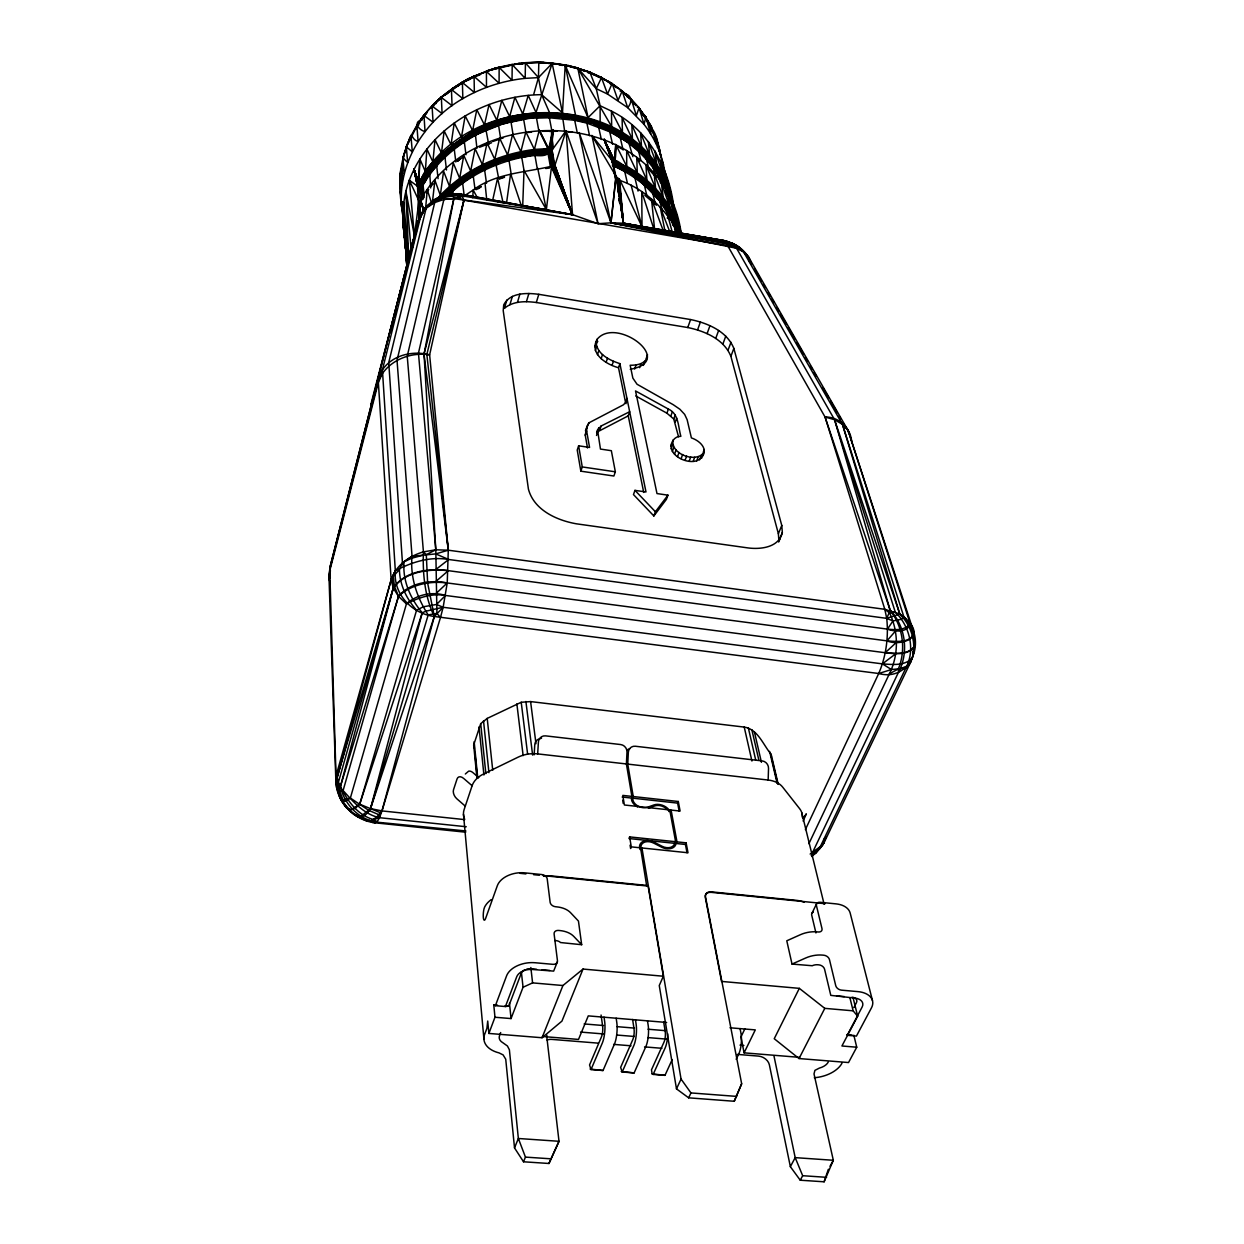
<?xml version="1.0" encoding="UTF-8"?>
<svg xmlns="http://www.w3.org/2000/svg" width="1244" height="1244" viewBox="0 0 1244 1244"><rect width="100%" height="100%" fill="white"/><g stroke="black" fill="none" stroke-linecap="round" stroke-linejoin="round"><path stroke-width="1.5" d="M548.557 62.993L565.196 65.248L562.49 112.846L541.638 94.668C486.404 95.119 429.398 127.137 409.338 180.225L418.948 200.922L419.119 221.432L419.166 201.45L419.135 221.479L417.502 186.211C465.023 82.399 656.816 86.707 674.201 210.5M434.032 200.844L434.125 199.833C442.211 194.795 452.085 192.804 461.477 194.328L572.535 214.668L598.069 223.718L610.975 222.832L727.305 244.135L737.847 248.054L744.036 251.879L748.779 257.399L848.221 430.735L913.376 630.863C921.477 653.458 904.932 680.857 878.715 673.502L434.312 616.495C424.779 596.871 422.556 573.593 423.426 551.869L407.239 356.173L443.89 199.46L442.475 195.774L434.187 199.786L426.599 206.177L421.918 213.952M418.979 201.124L421.187 201.777L418.979 201.124L419.119 221.448L419.166 201.45L421.265 201.792L420.643 201.233C409.758 167.909 453.034 146.963 473.575 131.009C543.955 90.47 657.501 119.222 672.988 206.691L672.133 206.924M457.434 195.09L457.621 193.909L461.477 194.328L463.95 200.175L429.631 354.835L448.291 550.206L447.234 582.954L443.144 607.274L434.312 616.495L370.525 808.6C360.029 826.762 349.222 808.849 341.136 799.845L336.689 787.794L336.253 783.627L329.722 569.394L378.409 379.747L382.406 369.826L421.156 214.59L426.941 207.732L434.7 202.57L443.89 199.46L443.159 195.557L452.614 193.8L453.873 198.651L424.033 354.26L435.804 549.786L436.924 613.37L440.469 617.553L381.986 810.917L379.529 817.697L377.15 821.755L375.004 822.813C354.524 820.418 336.86 802.8 335.896 781.932L329.054 578.88L329.878 567.855L417.704 222.645L421.001 214.092L425.775 207.126L417.704 222.645L330.189 566.347L329.054 578.88L330.298 583.498M402.776 212.149L403.243 217.793C393.182 170.195 421.934 121.834 462.846 98.603L462.395 82.151L469.081 79.849M419.928 201.077L421.187 201.357L419.772 201.233L419.244 221.448L419.632 201.341L421.001 201.668L419.446 201.45L419.197 221.479L419.928 201.077L421.187 201.357L419.244 201.481L419.181 221.494L420.145 200.813C475.846 98.307 664.436 106.797 681.323 234.121L675.819 212.615L680.763 232.364M433.13 202.368L433.285 200.377L433.689 202.243L425.93 207.779C434.669 197.345 448.493 194.204 461.477 194.328L572.535 214.668L566.051 130.698L552.041 150.089L554.28 167.349L554.84 165.079L552.041 150.089L549.801 148.502L552.709 129.951L552.041 150.089M404.456 237.433L404.471 236.484C401.905 217.622 402.387 198.154 409.338 180.225L417.502 186.211C419.399 186.771 421.918 186.771 423.053 184.858C433.176 167.551 447.638 153.059 464.339 142.049C489.452 125.286 519.292 117.309 549.242 116.47C599.841 114.666 653.427 145.548 668.09 195.728L669.443 194.841C663.379 172.885 648.855 153.028 630.195 139.872C568.461 94.264 473.575 110.467 427.05 170.552L420.488 182.308L423.053 184.858L424.173 195.883M625.981 403.694L626.96 398.407L625.545 402.527L618.517 367.711L619.885 363.621C609.918 360.387 597.104 354.385 596.14 342.551L597.291 339.099C616.542 316.038 676.565 361.242 630.257 369.266M543.706 62.869L552.165 63.351L536.008 112.473L528.233 95.415L522.744 113.966L514.923 97.312L509.651 116.563L501.814 100.344L496.838 120.233L489.063 104.48L484.46 124.929L476.81 109.659L472.611 130.636L465.163 115.847L461.446 137.26L454.247 122.954L451.028 144.739L444.155 130.915L441.48 152.996L435.011 139.639L432.896 161.953L426.894 149.031L425.339 171.516L419.866 158.999L418.886 181.577L421.732 186.009L423.131 198.931M675.616 229.813C665.975 200.548 641.344 178.467 613.774 166.136C615.687 159.201 616.138 151.939 615.764 144.491L626.712 166.292C650.596 179.587 670.392 200.937 679.286 227.03L672.149 202.181L675.119 216.658L667.297 192.089L669.754 206.706L661.279 182.479L663.223 197.252L654.142 173.414L655.588 188.404L645.947 165.001L646.911 180.225L636.772 157.319L637.255 172.838L626.681 150.462L626.712 166.292C623.384 167.178 614.007 155.469 612.079 162.435M554.264 167.365L566.051 130.698L598.069 223.718L579.144 132.548L610.975 222.832L623.384 223.22L726.885 242.58L728.16 246.545L825.052 417.02L834.553 419.694L842.452 424.375L848.221 430.735L909.986 623.12C923.53 639.416 898.977 646.071 886.956 640.862L447.234 582.954C430.517 579.626 409.945 582.596 398.484 596.327L340.405 786.503L338.866 786.737C333.983 784.56 336.704 777.733 336.626 773.846L391.145 579.766C395.872 565.32 409.323 555.975 423.426 551.869L426.288 554.653L427.641 583.016L434.312 616.495L381.986 810.917L376.839 816.966L371.023 820.9L367.509 821.304L354.54 814.836C346.858 808.538 338.461 800.452 338.166 789.753M405.762 151.286L407.13 145.843L402.885 157.91L402.17 184.656L400.755 169.184C402.652 166.914 397.893 181.033 401.423 178.98M671.636 444.092C667.546 458.694 699.797 469.61 702.736 453.64M702.673 456.113C708.054 447.824 698.615 440.236 691.4 437.919L687.139 419.71L684.651 414.392L679.862 409.229L673.237 404.704L637.037 384.24L632.854 378.114L630.164 365.254C636.29 365.285 643.817 364.305 646.973 358.288M743.119 251.148L842.452 424.375L903.797 616.651C915.444 629.029 917.31 647.502 910.421 662.601L824.383 842.001L820.014 848.579L811.897 856.587M811.228 855.405L815.955 853.213L819.734 847.848L905.772 668.168L909.939 663.379L912.987 656.163L914.946 642.495M410.458 139.095C411.733 130.06 411.158 139.826 418.093 141.458L416.864 125.473C424.919 111.711 441.293 96.332 451.432 89.506L462.846 98.603C481.894 87.5 503.276 80.642 525.201 78.356L525.434 62.651L538.823 62.293L538.45 77.626L541.638 94.668L549.304 112.1M613.79 170.195L616.666 179.805L612.592 161.176L604.133 139.483L613.681 160.227C614.676 167.909 632.481 166.556 636.228 174.269C657.718 188.186 672.055 209.801 680.375 233.685C671.278 201.046 645.76 174.984 615.127 161.471L613.712 165.887L612.452 165.079L613.712 165.887M802.209 817.106A24.911 16.67 -12.4 0 0 799.736 808.818L782.616 787.048A25.16 17.012 -12.2 0 0 768.154 780.035L768.528 768.434A6.951 6.344 61.5 0 0 762.261 760.924L635.357 746.244A7.029 6.562 58.9 0 0 628.329 752.325L627.753 764.111L633.243 796.533L632.854 799.783A9.501 6.453 22.5 0 0 638.421 806.283A9.501 6.453 22.5 0 0 647.486 807.263L653.94 804.93A10.963 7.448 23.1 0 1 670.143 811.663L670.811 810.046L680.11 811.057L678.291 801.494L633.243 796.533M913.842 644.283L913.376 630.863M626.929 400.941L623.477 404.782L588.941 422.836L586.81 426.614L586.639 431.03L589.563 447.436L578.631 445.803L577.232 450.017L580.839 471.181L613.883 476.017L615.345 471.803L611.348 450.701L600.463 449.068L597.54 430.004L601.132 426.008L629.666 411.717L628.251 415.854L643.723 492.437M400.832 168.749L399.899 180.473L401.641 206.893C398.702 186.336 399.184 165.048 407.13 145.843M400.77 179.26L401.174 172.745M522.713 205.664L524.019 170.412L521.049 153.307L521.78 152.266L547.764 149.14L551.59 151.628L552.709 129.951L547.904 152.81L550.501 167.287M551.59 151.628L552.709 129.951L550.206 150.788L548.075 154.163C556.799 150.913 549.646 136.374 552.709 129.951L549.77 148.502C549.521 161.58 529.4 151.815 521.749 156.791C492.329 160.647 464.929 175.233 444.232 196.443M587.51 447.995L585.255 435.213L586.81 426.614M615.718 179.447L615.5 177.876L617.584 179.649L618.517 178.841L618.47 179.991C643.381 187.937 666.924 209.583 679.084 233.981M336.626 773.846L339.861 791.588L343.671 801.338L346.174 800.996L350.357 798.042L406.43 603.9L398.484 596.327L393.275 588.101L391.145 579.766L378.285 381.224C386.246 361.413 409.26 351.585 429.631 354.835C412.79 350.388 392.637 354.929 382.406 369.826L395.328 570.763C393.151 594.181 411.78 613.463 434.312 616.495M637.706 807.014A10.932 7.417 22.5 0 1 631.501 799.628L631.874 796.393L626.401 763.956L626.992 752.185A7.029 6.578 58.5 0 0 620.647 744.55L545.649 735.873A7.091 6.702 55.7 0 0 538.403 741.999L537.672 753.895A25.829 17.96 -7.5 0 0 518.048 757.192L483.698 773.908A25.735 17.789 -6.7 0 0 472.114 785.726L464.121 809.626A25.518 17.463 -6.6 0 0 464.541 818.676M329.878 567.855L329.054 578.88M423.644 196.552L422.525 185.527L418.575 182.153L419.866 158.999M551.527 151.566L548.075 154.163L550.314 150.135L552.709 129.951L551.527 151.566L549.895 153.65L552.336 166.774M472.736 197.734L473.187 190.037C496.76 172.216 529.011 172.434 554.855 165.359L572.535 214.668L453.873 198.651L443.89 199.46L458.569 197.843L462.97 195.977L572.535 214.668L554.84 165.079M370.836 408.561L371.458 402.139L418.73 220.079L421.001 214.092L425.775 207.126M423.426 551.869L435.804 549.786L448.291 550.206L884.811 609.311L889.615 613.012C898.65 631.859 898.759 655.106 889.367 673.828L808.895 843.681M475.053 189.508L473.28 176.228L471.569 172.512L456.175 181.997L439.863 196.941C468.071 167.8 508.407 149.513 549.071 150.4C557.234 154.085 548.62 132.268 552.709 129.951L550.937 150.617L549.024 154.007L551.45 167.131L572.535 214.668L554.824 165.53L554.093 167.489L554.171 166.338L572.535 214.668L552.181 167.007M672.864 225.382L671.573 219.784L673.642 215.616L661.31 197.718L646.585 181.08L615.127 161.471L612.126 162.233L612.763 160.476L604.133 139.483L614.334 160.32L612.919 165.125L615.562 176.943M372.671 400.381L370.836 408.39L372.842 399.526M421.156 214.59L420.456 217.778M534.142 754.844L534.78 744.705A7.044 6.671 55.8 0 1 537.843 739.511L541.544 738.174M673.517 217.498L673.642 215.616L670.874 218.338L675.632 230.342M519.339 64.33C540.052 59.696 568.679 63.926 589.983 72.463L596.265 88.666L600.106 105.724L600.152 121.632M353.514 813.654L357.634 816.686L360.993 816.266L370.525 808.6L422.245 612.794C410.442 598.753 402.341 580.404 404.082 561.775L412.044 556.301L435.742 553.891L448.291 550.206L426.847 354.478L463.95 200.175L458.569 197.843L453.873 198.651L418.451 353.156L435.804 549.786L426.288 554.653M549.646 131.475L557.328 131.242M550.314 150.135L552.709 129.951L550.719 152.032L554.031 167.411L554.855 165.359M851.782 443.268C851.596 429.118 839.638 416.647 825.052 417.02L884.811 609.311L899.77 614.054L903.797 616.651L901.433 619.294L892.943 620.958L886.723 618.361L448.695 559.489C429.926 556.223 411.577 562.21 395.328 570.763L391.145 579.766L337.155 778.06L337.575 789.94L340.545 798.586L343.002 800.048L350.357 798.042L368.613 810.295L378.969 814.742L379.529 817.697L466.267 826.747M399.899 180.473L400.755 169.184L401.283 195.806L399.977 180.022M447.856 93.3L441.325 97.032L442.087 113.562L432.088 106.098L433.814 105.895M552.709 129.951L550.937 150.617L548.651 149.793L539.258 130.34L534.376 149.435C498.051 154.023 462.612 170.459 437.981 197.936M408.234 263.681L410.94 246.934L416.445 231.291M618.657 180.862L617.242 181.546L618.89 180.878M378.285 381.224L382.406 369.826M425.572 208.945L427.252 189.834L431.606 203.036M614.334 160.32L612.888 162.062L613.836 164.068L612.732 163.135L615.376 160.678M749.028 261.162L751.454 263.744C747.162 253.885 738.081 242.393 726.278 242.3L610.975 222.832L615.967 176.166L591.895 135.487L610.975 222.832L736.572 248.256L743.585 251.957L748.764 257.415L751.003 262.515C746.882 250.899 735.468 243.047 723.759 240.512L623.384 223.22L615.967 176.166L615.64 178.405M610.975 222.832L616.029 176.384L618.035 178.53L623.384 223.22L649.524 228.15M577.263 132.781L574.681 120.279L575.008 116.314L570.483 114.65L562.226 114.495L564.62 130.993M432.352 202.803L434.902 180.225L440.314 195.23L443.595 171.205L449.519 186.413L453.251 162.886L459.674 178.343L463.794 155.345L470.667 171.081L475.099 148.674L482.392 164.721L487.088 142.936L494.754 159.325L499.622 138.177L507.63 154.956L512.575 134.476L520.878 151.644L525.839 131.848L534.376 149.435L549.77 148.502M667.67 196.257L665.633 188.419L656.832 170.832L644.579 155.018L628.842 142.827L609.731 131.786L586.873 123.109L574.681 120.279L570.047 117.34L570.483 114.65M537.221 209.552L546.38 209.661L551.465 167.069M616.558 179.696L617.739 178.312L617.584 179.649L616.153 178.716L616.029 176.384L615.485 177.69M432.337 105.507L423.971 115.101L425.028 131.553C418.279 129.998 412.837 121.306 422.12 120.03M666.722 193.442L665.633 188.419L663.907 187.238C653.893 162.917 633.74 144.413 611.053 131.911L612.561 127.976L592.253 119.735L587.417 119.206L586.873 123.109L589.547 135.627M613.681 160.227L613.463 161.409L614.069 160.274L604.133 139.483L612.328 162.109L613.587 160.227L604.133 139.483L612.561 160.911L612.11 162.7L612.577 160.771L604.133 139.483L614.194 160.289L612.359 162.451M614.676 162.264L614.069 163.213M406.244 252.579L402.838 213.657L405.871 251.941L408.716 258.099L405.902 191.265L414.423 235.909L418.948 200.922L420.643 201.233M506.526 203.114L510.615 173.756L521.376 205.804M421.389 199.444L419.399 183.443L414.003 169.433L417.502 186.211M476.903 777.733L473.669 745L480.713 723.65L487.213 718.41L521.22 702.269L530.597 701.585L744.223 727.087C757.891 729.124 763.194 744.954 771.124 754.268L778.262 784.404M452.365 195.044L452.614 193.8M430.688 187.968L429.693 172.854C480.588 98.976 606.015 95.819 656.832 170.832L663.892 186.724L665.633 188.419L666.722 193.737M400.832 181.111L401.19 190.394L400.335 191.7L403.243 217.793M406.648 146.061L402.885 157.91L407.69 162.56L406.306 146.808L411.297 135.254M673.921 232.644L677.669 233.328C668.852 201.186 642.713 176.042 612.452 163.881M416.864 125.473L423.924 115.49L433.052 122.223L432.088 106.098C446.954 90.221 466.08 78.932 486.388 71.421L499.077 83.239L499.139 67.067L486.42 70.97L486.482 87.329L474.088 76.444L485.036 72.105M402.621 164.799L401.61 168.049L402.325 164.317M403.025 160.6L403.74 156.868M632.869 156.682L628.842 142.827L630.786 139.188C652.027 156.511 667.453 179.665 672.988 206.691L671.884 205.338M554.357 167.085L554.591 165.95L572.535 214.668L552.367 166.976M810.139 854.053C816.173 850.258 824.725 847.319 824.43 838.518M903.797 616.651L909.986 623.12C905.694 630.926 895.011 629.837 887.47 629.122L448.338 570.669C429.289 568.104 404.829 570.747 393.275 588.101L336.331 779.832L337.715 788.183M550.128 148.596L547.982 153.572L534.811 154.645L521.858 157.382C494.334 163.306 467.915 176.104 447.731 195.93M336.331 779.832L338.415 782.305C345.692 798.01 355.737 814.525 373.558 819.609L379.529 817.697L380.571 812.798L359.718 804.199L352.254 809.035L349.269 809.44L346.236 807.62M442.351 196.972L439.832 196.941C457.279 181.189 476.125 166.618 498.86 159.574L499.202 160.445L521.236 154.209L548.666 149.373L539.258 130.34L547.998 148.347L547.904 152.81L549.708 153.463M805.381 829.624L878.715 673.502C886.148 656.241 888.683 637.006 886.723 618.361L890.191 610.353L834.553 419.694L736.572 248.256L732.249 244.415L723.759 240.512L642.028 226.766L619.621 179.416L623.384 223.22L726.403 241.087L733.773 244.259L728.424 242.222M612.841 161.875L613.105 160.289L604.133 139.483L613.479 160.227L613.525 162.917M670.874 218.338L660.066 201.528L662.057 197.174L659.553 200.362L662.57 211.62M550.175 150.275L549.801 148.502M644.268 185.061L646.585 181.08L644.236 184.501L647.004 196.365M661.808 198.356L662.057 197.174M492.702 200.128L497.584 178.187L503.12 202.819M525.403 62.791L543.939 62.34M616.449 180.815L617.973 181.655L617.086 180.831M616.107 176.555L615.702 178.203L616.355 176.959M401.61 168.049L402.543 164.27M586.873 123.109L591.413 122.316L592.253 119.735M330.453 570.685L329.52 574.417L330.329 577.683M390.787 331.075L393.633 319.786M394.581 316.023L395.996 310.378M398.375 300.97L399.791 295.326M400.739 291.562L418.73 220.079L425.666 207.95M460.731 179.68L461.804 181.204L445.99 195.93C472.269 168.375 510.18 154.551 547.904 152.81C548.666 148.425 547.889 151.519 551.232 152.421M329.707 570.949L378.3 382.732L382.032 374.086M653.349 133.186L644.765 116.438L638.949 108.321L645.9 117.138L644.05 124.369C655.541 139.095 663.114 156.822 665.307 175.404L662.617 164.612M424.08 353.685L463.95 200.175L731.55 246.468L737.847 248.054L744.036 251.879L748.764 257.415M440.469 617.553L443.144 607.274L436.551 604.46L423.255 606.792L416.569 610.229L359.718 804.199L355.038 808.507L349.828 810.062C343.671 806.174 340.265 798.197 338.477 791.371M472.891 174.938C495.501 162.435 524.222 149 550.657 153.105L553.44 168.111M911.774 657.438L910.421 662.601L905.772 668.168L891.45 669.536L878.715 673.502M338.415 782.305L393.275 588.101L391.953 577.962L399.433 569.519L402.45 562.754L388.734 362.61L426.645 206.131L426.536 207.002L433.145 201.419M533.707 94.389L538.45 77.626L552.165 63.351L562.49 112.846M337.155 778.06L337.964 790.484L341.742 791.308L343.095 790.562L398.484 596.327L394.441 586.157L393.166 575.956L395.328 570.763M823.404 843.463L825.907 836.652L823.404 843.463L817.246 850.88M628.842 142.827L611.053 131.911L591.413 122.316L586.81 122.55L574.619 119.719L570.047 117.34C545.634 116.78 520.614 115.614 497.227 124.711C474.975 131.926 455.537 145.424 438.432 161.098L436.52 165.374L429.693 172.854C426.816 176.477 424.499 188.45 417.486 185.9L414.003 169.433L418.575 182.153M506.837 300.037L504.426 308.294C513.228 300.924 525.528 301.079 536.319 302.51L687.761 327.53C704.773 331.044 723.992 339.145 730.897 356.359L778.371 533.723L778.915 540.782L782.336 532.494L781.776 525.45L733.851 348.382C726.885 331.168 707.634 323.098 690.591 319.553L538.792 294.315C526.756 292.76 510.071 292.371 503.711 304.904L503.214 310.642L528.405 489.047C533.894 510.009 556.706 520.334 576.345 523.802L747.644 547.873C760.411 549.63 779.039 547.609 782.336 532.494M509.947 304.609L512.372 296.367M615.827 179.618L616.837 177.534M517.457 302.339L519.899 294.113M434.125 199.833L434.7 202.57L397.023 360.309L412.044 556.301C409.96 576.921 416.973 597.773 428.2 614.894L370.525 808.6L381.986 810.917L464.743 819.609M526.445 301.623L528.902 293.428M536.319 302.51L538.792 294.315M549.164 151.395L534.469 152.032L534.345 151.115C511.984 152.639 490.727 161.145 471.554 172.496L475.115 169.417L483.123 166.214M554.591 165.95L554.093 167.489L554.28 166.245L572.535 214.668L552.694 166.914M359.718 804.199L422.245 612.794L425.79 611.224L443.144 607.274L882.416 663.876C892.228 664.529 904.295 666.1 911.93 658.387M618.517 367.711C606.559 364.632 588.661 353.529 597.291 339.099M595.316 350.544L596.654 346.454M597.478 354.649L598.831 350.544M601.163 358.661L602.516 354.571M606.123 362.346L607.492 358.241M588.941 422.836L585.426 430.797M585.255 435.213L586.639 431.03M612.826 161.565L613.276 160.243L604.133 139.483L613.012 160.32L612.095 162.373L612.561 160.911M612.032 365.425L613.401 361.335M615.873 178.887L616.635 177.301L623.384 223.22L619.139 179.183L617.584 179.649L618.035 178.53M594.803 346.641L597.789 341.322M580.839 471.181L582.254 466.935L578.631 445.803M596.607 432.803L597.54 430.004M598.799 427.734L597.4 431.917L628.251 415.854M596.514 435.447L597.462 432.663M543.162 875.62L648.108 886.07L663.347 976.229L659.258 985.543L676.487 1088.873L688.647 1097.83L734.24 1101.267L741.657 1083.757L705.488 896.769A7.417 5.163 25.5 0 1 711.366 891.855L796.129 900.314A26.544 17.012 -12 0 1 804.324 902.289M599.732 430.191L601.132 426.008M737.303 1054.383L758.56 1056.109A9.936 7.277 29.9 0 1 769.367 1064.802L790.36 1166.67L800.25 1180.214L824.103 1181.8L828.364 1169.267M634.689 369.033L636.088 364.958M639.665 367.695L641.064 363.621M612.39 162.031L612.872 160.383L604.133 139.483M643.366 365.409L644.765 361.351M646.134 358.723L647.533 354.664M551.17 152.281L550.999 151.162M412.681 247.292L411.811 247.089L413.552 242.067M687.761 327.53L690.591 319.553M619.885 363.621L645.994 491.971L634.969 490.369L633.476 494.583L653.862 515.965L666.411 499.357L667.95 495.159L656.987 493.573L635.529 390.943L668.386 409.074C678.975 413.832 678.058 426.879 680.872 436.302C675.088 436.209 671.573 440.998 670.843 446.332M673.144 439.956C669.987 454.013 696.702 463.903 704.213 451.992M678.54 436.784L673.75 419.01L666.908 413.179L668.386 409.074M697.573 329.878L700.434 321.916M476.934 148.3L475.441 134.896L473.575 131.009C452.085 144.04 433.363 160.569 419.757 181.733L418.886 181.577M612.126 162.233L612.763 160.476M670.889 415.9L672.366 411.795M673.75 419.01L675.228 414.905M675.228 422.214L676.705 418.108M707.105 333.61L709.982 325.648M671.076 448.866L672.569 444.73M672.32 451.541L673.828 447.405M574.681 120.279L549.381 117.776L545.478 116.47L521.049 119.424L497.413 125.426C475.053 132.579 456.019 146.186 438.432 161.098L436.675 165.903L429.693 172.854L421.996 184.563L417.486 185.9M715.72 338.446L718.628 330.5M674.528 454.169L676.036 450.033M653.862 515.965L655.401 511.75L667.95 495.159M677.529 456.595L679.037 452.458M722.857 344.106L725.781 336.16M681.137 458.647L682.661 454.511M613.168 163.695L613.805 164.83L612.981 164.395M685.117 460.187L686.641 456.05M728.035 350.217L730.99 342.255M689.207 461.12L690.731 456.983M730.897 356.359L733.851 348.382M693.141 461.384L694.681 457.263M696.656 460.964L698.195 456.843M551.901 149.731L551.372 151.13L551.978 149.886M699.532 459.891L701.072 455.771M663.347 976.229L583.032 969.06L561.946 1021.106L542.057 1037.745L488.876 1033.437L494.972 1017.25L493.775 1004.841L495.392 1005.696L506.572 975.887A23.558 14.99 -7.3 0 1 535.169 962.747L552.911 964.333A5.256 3.903 22.5 0 0 557.452 960.679L554.109 933.964A5.178 3.81 22.3 0 1 558.572 930.434L559.753 930.543A23.138 14.912 -7.8 0 1 573.795 936.437L581.679 944.709L560.515 942.548A7.713 4.976 -7.8 0 0 555.835 940.604L554.668 940.495M703.249 452.272L704.275 449.535M701.585 458.243L703.124 454.122M495.392 1005.696L505.422 1006.536L516.711 976.773A13.093 8.335 -7.3 0 1 532.572 969.496L553.658 971.113L557.405 961.736M505.422 1006.536L508.765 1006.101L521.314 973.103A7.837 4.992 -7.3 0 1 524.89 969.745M500.679 1032.551L499.559 1035.506A12.782 7.915 -7 0 0 502.887 1042.752L507.428 1046.002L509.387 1049.781L518.359 1138.493L525.45 1157.107L523.522 1161.787L548.962 1163.482L559.007 1141.292L546.847 1037.341A10.092 7.728 24 0 1 546.925 1035.257M822.75 844.94L812.767 852.016L898.603 672.009L898.292 668.992C906.285 649.897 902.989 626.572 890.191 610.353L825.052 417.02M599.359 123.14L598.597 126.966L601.35 139.483M494.972 1017.25L511.051 1018.572L523.055 987.254L521.36 971.859M898.603 672.009C908.944 652.649 905.632 626.027 890.191 610.353M421.032 214.077L417.704 222.645L420.97 215.259M554.171 166.338L552.942 167.94M418.87 124.882L417.175 124.82L410.971 135.954L412.293 151.83L406.306 146.808L411.033 135.549M734.24 1101.267L741.657 1083.757M824.103 1181.8L833.324 1160.279L814.011 1073.93L814.913 1070.369L819.376 1068.083A12.316 7.386 -11.7 0 0 828.271 1062.065M542.057 1037.745L562.926 985.528L583.032 969.06M675.29 841.69L629.635 836.901L628.982 838.534L674.606 843.323L675.29 841.69A9.672 6.64 23.5 0 0 675.274 839.84L670.081 811.772A9.532 6.484 23 0 0 669.412 809.891L624.379 804.992L622.809 795.398L631.874 796.393M629.635 836.901L631.283 846.869L630.615 848.501L630.07 845.189M407.799 144.18L417.595 124.695L427.065 112.162M411.811 247.089L413.957 241.756M624.301 93.782C631.874 94.528 632.543 102.661 627.66 107.606L644.05 124.369L639.074 107.746L637.348 107.233M523.522 1161.787L514.518 1147.901L518.359 1138.493L559.007 1141.292L548.962 1163.482M639.882 849.465L640.551 847.833L631.283 846.869M686.128 842.841L688.01 852.762L641.935 847.973L641.266 849.621L640.987 847.926A9.719 6.733 23.3 0 1 653.753 843.137L661.45 847.102A11.103 7.635 23.5 0 0 676.021 843.479L685.444 844.458L686.128 842.841L676.705 841.846L676.021 843.479M778.371 533.723L781.776 525.45M778.666 542.026L780.035 538.699M668.743 811.508L669.412 809.891M679.131 811.072L677.622 803.111L678.291 801.494M646.693 885.93L640.551 847.833M612.359 161.86L613.105 160.289M601.07 1015.026L602.625 1026.036A7.744 2.099 -85.6 0 1 601.458 1036.89L589.547 1064.973L591.009 1069.576L602.314 1043.047A15.488 4.199 -85.6 0 0 604.631 1021.262L604.055 1017.203M406.306 146.808L410.971 135.954L409.105 139.655L409.851 139.157M591.009 1069.576L603.029 1070.509L614.458 1044.027A15.472 4.261 -85.6 0 0 616.76 1022.273L616.169 1018.214M632.605 1019.489L634.005 1028.632A7.713 2.193 -85.7 0 1 632.869 1039.455L620.632 1067.399L622.187 1072.001L633.818 1045.598A15.441 4.385 -85.7 0 0 636.088 1023.89L635.451 1019.847M550.937 150.617L551.527 149.311M622.187 1072.001L634.129 1072.919L645.854 1046.562A15.41 4.447 -85.8 0 0 648.124 1024.9L647.471 1020.842M554.249 167.131L554.451 166.105L572.535 214.668L552.849 166.883M663.658 1022.086L665.182 1031.214A7.697 2.286 -85.9 0 1 664.063 1042.005L651.483 1069.824L652.136 1073.899L653.147 1074.412L665.073 1048.117A15.379 4.556 -85.9 0 0 667.748 1033.842M554.031 167.411L554.389 166.618M653.147 1074.412L664.996 1075.329L672.211 1059.577M638.048 191.078L634.938 177.908L630.086 172.45L631.517 170.086M551.014 152.219L548.977 153.945L534.811 154.629L534.469 152.048L547.795 150.975L547.842 151.923L534.578 152.996L547.795 150.975L548.557 148.347M590.589 73.116L612.095 83.55L607.523 94.046L627.66 107.606L622.171 91.03L620.072 91.139M676.487 1088.873L681.059 1079.077L641.935 847.973M803.157 821.102L806.33 813.84L803.095 818.35M422.944 118.273L427.236 112.24M688.647 1097.83L690.964 1092.932L681.059 1079.077M588.101 72.774L588.863 71.95L601.49 77.672L607.523 94.046L596.265 88.666L601.49 77.672L596.98 76.195M567.559 66.554L568.29 65.528L577.698 67.969L611.659 126.624L611.473 111.12L600.106 105.724L588.039 117.636L565.196 65.248L589.827 72.121L588.505 72.929M914.775 645.434C909.209 655.526 894.778 653.209 885.23 652.727L445.461 595.456C431.668 593.061 418.388 597.711 406.43 603.9C416.616 594.554 432.352 591.273 445.461 595.456L436.551 604.46M744.923 1028.741L740.957 1036.936L744.083 1052.844L799.612 1057.353M736.184 1059.282L738.718 1054.072A15.255 4.976 -86.3 0 0 740.849 1032.629L740.056 1028.617M811.897 913.407L816.593 903.766M744.083 1052.844L755.295 1029.892L729.979 1027.777M465.334 774.001L468.615 771.187A6.982 4.37 59.5 0 1 473.015 772.679L478.707 777.578M856.743 1047.215L841.924 1045.986L857.66 1016.208L853.135 1010.828L824.788 1008.355L799.332 988.358L774.234 1038.724L799.037 1058.551L848.532 1062.547L856.743 1047.215L853.819 1035.179M421.249 182.79C471.927 90.672 639.012 89.273 669.505 198.729M548.511 153.028L534.702 153.867M549.459 152.468L550.283 152.779M799.037 1058.551L824.788 1008.355M455.833 161.984L454.262 149.28L455.568 146.73L464.339 142.049L462.597 138.488M853.851 1007.593L856.447 1002.648A7.557 4.634 -12.5 0 0 851.938 997.237M422.525 185.527L422.011 183.179L429.18 172.216L438.432 161.098L444.994 157.257L442.911 153.992M790.36 1166.67L795.196 1157.635L773.923 1055.736M800.25 1180.214L802.675 1175.704L795.196 1157.635L833.324 1160.279L830.012 1166.266M625.841 167.816L624.737 171.579L627.349 182.852M415.698 129.143L417.346 126.188M629.868 144.117L630.786 139.188L621.347 133.901L620.196 137.524L623.12 150.058M371.132 403.849L372.905 400.832M402.372 201.792L402.481 208.386M401.174 197.221L400.335 181.469M636.228 174.269L634.938 177.908M616.153 178.716L617.459 178.094L623.384 223.22L618.828 179.012L623.384 223.22L617.071 177.752L623.384 223.22L618.517 178.841M418.186 124.711L423.971 115.101M422.991 184.656L421.001 186.398L417.502 185.698L414.003 169.433L418 183.552L420.674 182.417L423.053 184.858M892.943 620.958L887.47 629.122C894.016 631.812 908.991 632.932 909.986 623.12L913.625 631.859C912.536 643.708 895.12 641.406 886.956 640.862L895.416 631.128M420.705 199.957L423.971 210.998L420.456 200.377L423.613 197.112M426.661 192.602L428.682 189.586M646.553 159.574L644.579 155.018L646.382 153.059L648.186 156.402L646.553 159.574L649.228 170.381M420.223 182.666L419.757 181.733L421.374 182.868L417.751 184.33L414.003 169.433L418.497 182.324C421.389 182.961 420.006 184.781 420.519 186.273M498.58 178.047L495.314 160.911L498.533 158.75L521.049 153.292L521.78 152.266L522.153 154.023M400.101 176.617L400.879 175.87M453.282 194.873L452.816 191.063L457.901 184.159L462.224 181.982L461.804 181.22M473.28 176.228L476.53 171.827L496.465 164.255L499.513 161.362L521.749 156.791M424.204 114.868L420.472 119.875M812.161 854.177L819.734 847.848L824.383 842.001M676.985 232.068L675.834 229.254L677.638 227.714L673.642 215.616M612.452 162.606L614.769 160.445L615.764 144.491L614.598 160.398L612.654 163.182L615.127 161.471M447.591 195.37L457.901 184.159L462.504 182.681L473.14 175.653L476.53 171.827L484.631 170.07L483.123 166.245L475.612 170.164L475.13 169.433L471.554 172.496M640.178 148.145L638.685 151.488L640.862 160.476M452.816 191.063L457.901 184.159L462.644 183.241L462.224 181.982M496.589 164.846L499.513 161.362L509.045 160.6L511.424 175.668M439.536 99.536L441.838 96.845L452.754 89.63M430.704 186.569L433.176 183.801M473.14 175.653L476.53 171.827L475.612 170.164M660.58 182.977L656.832 170.832L658.838 169.168M419.135 221.463L419.057 201.341L420.721 201.606L419.01 201.233L420.814 201.497M421.592 200.113L424.033 197.407M654.282 189.617L652.68 192.96L655.464 204.28M430.751 108.228L441.838 96.845M440.563 197.469L441.667 196.319M432.134 105.724L434.669 103.143L436.1 103.563M443.626 195.728C459.083 179.836 478.442 168.049 499.202 160.46L496.465 164.255M432.088 106.098L441.293 97.405L452.054 105.662L451.432 89.506L474.182 75.977M436.209 593.372L447.234 582.954C430.113 580.824 411.329 584.198 398.484 596.327M548.464 63.506L552.072 63.024L538.636 62.34M896.395 642.386L885.23 652.727C894.514 653.877 907.047 655.479 913.765 647.549C913.936 635.031 908.571 622.855 899.77 614.054L834.553 419.694L895.214 611.939C909.24 625.608 915.18 648.015 906.783 666.209L900.361 668.603M434.467 103.345L441.496 96.845M655.168 165.281L653.411 168.282L655.666 177.317M665.633 188.419L667.795 187.082L665.835 184.594L663.907 187.238M420.394 182.821C419.586 186.849 423.598 194.157 422.291 199.289M422.478 185.372L421.732 186.009L420.954 184.532L421.374 182.868M422.027 184.61L420.27 185.729M457.699 86.458C461.757 83.068 468.693 76.646 473.42 77.563M435.929 581.414L448.338 570.669C429.133 568.726 405.528 571.291 393.275 588.101L340.405 786.503C344.199 803.935 358.381 819.096 376.248 822.113L465.894 830.961M457.357 161.082L463.437 156.806M452.676 190.487L451.37 188.342L457.372 183.397L456.175 181.997M668.23 207.67L666.364 210.127L668.51 219.1M610.353 84.141L612.095 83.55M441.325 97.032L462.768 82.057L473.078 77.081M435.773 569.581L448.695 559.489L435.742 553.891M661.062 174.704L659.211 177.534M453.36 89.21L462.768 82.057L471.647 78.31M419.974 185.029L418.233 182.915L414.003 169.433L417.844 184.019L420.456 183.879L419.897 182.961M895.68 653.815L882.416 663.876L891.45 669.536M451.448 89.148L462.519 81.995M457.621 193.909L458.569 197.843M495.299 160.896L498.533 158.765L498.86 159.559L507.987 156.589L509.045 160.6M463.639 196.303L473.187 190.037L477.727 198.387M462.768 82.057L452.505 88.573M476.265 189.648L479.375 187.72M442.957 197.858L433.689 202.243C442.351 196.536 452.863 195.51 462.97 195.977L458.056 194.748M375.004 822.813L376.248 822.113L372.765 822.517L369.204 820.402L375.004 822.813L465.707 832.205M889.367 673.828L898.292 668.992M462.395 82.151L474.368 76.055M627.178 749.805L629.884 748.624M667.188 217.964L667.966 217.56M499.637 178.887L504.504 177.332M418.295 182.775L419.399 183.443L418.046 183.412L414.003 169.433L417.58 185.061L419.492 185.045L418 183.552M567.824 66.01L577.698 67.969M523.055 987.254L532.587 982.884L562.926 985.528M479.609 147.243L491.66 142.718M792.024 964.069L805.708 957.989A22.454 14.026 -12.2 0 1 822.719 955.112L823.823 955.221A5.1 3.53 28.8 0 1 829.453 959.575L835.75 985.714A5.163 3.592 29.7 0 0 841.442 990.146L857.956 991.624A22.719 13.902 -12.5 0 1 871.453 1007.873L856.432 1036.081L847.195 1035.303L862.123 1007.065A12.627 7.728 -12.5 0 0 854.597 998.061L830.79 995.371L824.57 969.216A5.069 3.53 28.9 0 0 818.987 964.877L817.883 964.769A7.48 4.681 -12.2 0 0 812.239 965.733L792.024 964.069L786.783 940.791L800.327 934.726A22.236 14.042 -12.2 0 1 817.184 931.896L818.288 931.989A5.023 3.437 28.1 0 0 821.989 928.615L816.437 905.57A4.96 3.359 27.7 0 1 820.107 902.289L836.061 903.875A21.879 13.964 -12.7 0 1 850.119 912.832L872.448 1000.471M483.947 167.94L495.998 162.684M475.441 134.896L498.626 125.613L497.522 121.741L496.092 121.306L497.413 125.426M499.186 178.747L504.193 176.632M474.088 76.102L495.314 68.264L519.323 63.351L486.373 71.095M474.975 76.833L480.137 74.733M562.226 114.495C531.623 110.825 501.348 118.382 473.575 131.009L475.177 135.658M420.223 184.827L420.503 183.832M648.311 808.242L654.779 805.91A9.532 6.484 23.1 0 1 667.53 809.751M493.059 141.427L503.447 137.773M895.214 611.939L889.615 613.012M588.863 71.95L589.827 72.121M423.147 555.151L411.795 558.214L404.082 561.775L402.45 562.754L403.725 566.72M428.2 614.894L436.924 613.37M419.928 184.936L417.642 184.781L414.003 169.433L417.937 183.723L419.275 184.345M520.847 63.957L523.879 63.18M499.217 67.192L512.217 64.377L512.372 65.341M521.049 153.307L547.764 149.14M513.072 134.632L511.02 122.083L523.693 119.58L523.055 115.583L520.319 115.148L521.049 119.424M521.858 157.382L534.904 155.22L537.221 168.375M521.967 153.121L547.764 150.026M519.292 63.771L523.879 63.04M728.16 246.545L731.301 246.048L736.572 248.256M562.148 118.491L570.047 117.34M617.319 181.546L616.48 181.018L618.423 181.375M545.727 168.5L549.397 168.08M406.057 255.564L406.104 256.839L407.845 256.886M519.277 63.397L525.497 62.744M527.876 132.47L531.515 132.175M542.415 131.304L555.042 131.226M418.357 182.619L419.586 183.381M548.511 63.226L565.071 64.921M536.133 114.121L536.522 118.133L549.381 117.776L551.761 130.293M649.695 126.313C659.227 134.461 658.496 153.354 663.456 164.55L661.264 159.216M725.081 241.087L727.305 244.135L735.048 245.084L739.589 247.4M727.305 244.135L735.095 245.13L737.847 248.054M569.177 132.237L572.582 132.268L568.772 132.019M420.145 200.813L421.389 200.828L420.456 200.377M627.287 96.939L630.941 98.649M538.543 62.713L541.98 62.822M538.916 62.62L552.165 63.351M525.45 1157.107L550.937 1158.817M802.675 1175.704L826.576 1177.322M690.964 1092.932L736.65 1096.399M590.091 1069.062L603.029 1070.509M621.222 1071.488L634.129 1072.919M652.136 1073.899L664.996 1075.329M580.544 1032.069L603.604 1033.951M617.055 1035.055L634.347 1036.47M647.782 1037.574L667.002 1039.144M740.009 1045.131L743.85 1045.442M542.384 1036.485L578.507 1039.424L588.272 1015.881L666.628 1022.459M598.162 1043.141L551.792 1039.393A10.045 7.744 24 0 0 547.096 1040.093M613.619 1044.385L631.019 1045.8M644.548 1046.888L661.932 1048.303M584.151 1023.936L603.511 1025.538M617.055 1026.658L634.487 1028.104M648.031 1029.223L665.462 1030.67M493.775 1004.841L497.522 1005.152M505.017 1005.79L508.765 1006.101M846.9 1034.588L852.078 1035.024M536.491 969.247L530.815 968.749A7.837 4.992 -7.3 0 0 526.772 969.092M542.151 969.76L549.708 970.429M836.559 995.884L844.256 996.568M799.332 988.358L721.536 981.423L705.27 897.251A7.417 5.163 25.5 0 1 711.148 892.352L825.067 903.688M621.347 133.901L610.695 128.054L609.731 131.786L611.053 131.911M646.896 885.433L553.331 876.118A27.29 18.007 -7.7 0 0 543.644 876.351M520.132 873.335L525.901 873.91M533.567 874.672L539.321 875.247M622.155 797.031L631.237 798.026M632.59 798.166L677.622 803.111M537.672 753.895L626.401 763.956M627.753 764.111L768.154 780.035M419.383 201.481L421.001 201.668L419.648 201.341M657.314 147.181L659.289 148.238L660.377 153.914L656.054 137.493L649.803 125.146M371.023 820.9L377.15 821.755L373.558 819.609M417.502 185.698L419.648 186.46M572.395 67.269L575.63 67.751M582.254 466.935L615.345 471.803M642.137 113.997L645.698 116.765M624.737 171.579L630.086 172.45C650.037 186.818 668.121 205.353 675.834 229.254M497.305 201.544L501.083 202.166M504.862 202.788L546.38 209.661L537.688 168.173M653.287 228.834L670.158 231.944M419.166 201.45L420.845 201.761L419.352 201.481M419.026 201.279L420.721 201.606M564.698 64.952L568.29 65.528M419.912 201.093L421.187 201.357M551.776 63.071L555.337 63.879M558.883 64.672L562.443 65.481M568.073 65.652L589.174 71.841M659.553 200.362L652.649 192.416L630.086 172.45L624.69 171.003L612.919 165.125M379.529 817.697C363.87 814.322 353.343 801.774 343.095 790.562M660.704 156.977C661.917 155.065 650.892 121.306 656.505 141.832M590.247 73.551C608.098 78.963 623.555 90.734 635.731 104.636M614.116 163.057C643.957 175.917 669.459 201.062 678.291 232.83M581.726 70.317L577.232 67.985L586.888 71.654M613.852 163.959L630.086 172.45M472.798 76.786L474.088 76.444L474.353 92.476L462.395 82.493M577.232 67.985L584.991 71.406M589.594 72.012L601.334 77.346M353.825 813.856L356.95 815.286M419.415 185.916L417.704 184.501L414.003 169.433L417.517 185.465L419.166 185.931L417.58 185.061M608.378 81.28L612.266 83.892L618.019 100.391L622.171 91.03L611.784 83.395M625.328 93.564L631.143 99.007L636.368 115.63L639.074 107.746L630.599 98.463M635.762 395.965L666.908 413.179M601.07 77.206L612.266 83.892M639.478 108.383L651.576 127.09L656.101 143.604L656.054 137.493L660.611 155.562M638.685 151.488L644.579 155.018M417.751 184.33L419.197 185.2M613.028 165.685L613.774 166.136L613.696 164.877M607.507 81.606L610.882 83.706M427.05 170.552L429.693 172.854M617.242 146.154L621.798 149.016M591.413 122.316L598.597 126.966M650.379 125.271L651.358 126.701M626.898 96.301L630.102 98.447L636.135 105.771M612.281 84.716L616.48 87.733M653.411 168.282L656.832 170.832M644.843 195.339L656.443 205.229M658.092 144.086L659.289 151.146M739.511 247.338L744.378 252.734M426.956 172.216L429.336 175.14M436.457 159.216L438.432 161.098M625.748 94.948L630.102 98.447L634.471 104.496M621.658 90.517L631.143 99.007M472.114 785.726L463.561 778.34A7.013 4.354 59.6 0 0 457.061 778.946L453.516 789.753A6.982 4.323 59.5 0 0 456.828 798.772L465.287 806.143M434.42 162.809L436.675 165.903L438.09 178.685M637.021 158.548L639.758 161.067M649.352 169.884L654.266 175.342M644.439 184.672L660.066 201.528M634.969 490.369L655.401 511.75M731.301 246.048L726.885 242.58C730.71 241.989 735.002 243.637 736.821 247.198M642.37 113.857L646.211 119.346M596.265 88.666L577.838 68.296L588.039 117.636M344.184 803.313L346.127 807.34M549.179 149.949L539.258 130.34M642.604 113.764L644.765 116.438M591.895 135.487L612.592 161.176M638.499 107.171L651.576 127.09L650.643 133.714L645.9 117.138M416.569 610.229C406.648 599.033 399.619 584.696 399.433 569.519M363.201 818.148L363.948 819.174M630.102 98.447L632.045 101.495M645.309 116.516L650.783 125.535M754.626 269.217L761.344 280.895M763.272 284.238L765.184 287.566M768.061 292.573L769.989 295.901M771.902 299.244L773.83 302.587M776.707 307.579L778.635 310.922M780.548 314.265L786.317 324.264M788.229 327.607L794.963 339.285M796.875 342.613L803.593 354.291M805.521 357.634L807.434 360.978M810.326 365.969L812.239 369.312M814.167 372.64L816.08 375.983M822.813 387.661L828.566 397.676M830.494 401.003L837.212 412.681M839.125 416.025L841.053 419.352M842.966 422.696L845.858 427.703M847.77 431.03L849.699 434.374M524.019 170.412L546.38 209.661M455.568 146.73L453.5 143.838L452.334 145.859L454.262 149.28M666.38 210.671L671.589 220.312M665.136 190.037L666.768 193.535M670.843 202.274L673.284 207.515M485.3 126.375L488.752 144.568M914.433 640.893L913.765 639.354L914.946 642.868M553.005 166.851L572.535 214.668L554.762 165.701M553.456 166.696L572.535 214.668L553.58 166.649M669.816 231.882L660.269 207.25L664.949 230.964M495.672 69.135L495.221 68.14L486.388 71.421L499.171 67.487L512.03 80.238L512.217 64.408M663.425 231.166L651.498 199.04L654.686 230.233M617.724 190.596L618.812 193.909M654.266 230.233L641.748 191.623L642.028 226.766L631.081 185.045M655.417 136.793L657.096 142.018M669.801 192.882L673.579 205.089C668.432 166.307 647.393 128.91 611.473 111.12L622.451 132.564L622.078 117.496L632.45 139.39L631.828 124.742L641.531 147.041L640.613 132.797L649.648 155.407L648.373 141.583L656.708 164.426L655.028 150.99L662.679 174.005L660.533 160.927L667.499 184.034L664.856 171.283L671.138 194.422L667.935 181.966L669.179 189.243M842.452 424.375L899.77 614.054L886.723 618.361L884.811 609.311M677.638 227.714L679.519 233.981M676.767 232.939L674.575 225.646L675.352 232.955M667.981 216.145L672.398 232.768M912.661 651.047L913.174 653.1M853.026 997.455L857.66 1016.208M673.735 209.381L675.103 214.948M849.901 997.688L853.135 1010.828M510.133 118.133L511.02 122.083M801.789 812.752L824.134 904.279M815.94 932.938L811.726 915.211A4.945 3.374 27.8 0 1 813.234 912.194M771.918 759.307L777.702 783.798M769.601 751.407L777.173 783.44M619.139 179.183L619.372 180.209M669.443 194.841L671.48 203.596M754.455 732.141L761.437 762.292M751.858 729.746L758.809 759.913M473.669 745L474.415 748.235M748.375 728.035L755.714 760.084M609.731 131.786L612.577 144.304M744.223 727.087L751.936 761.033M680.312 232.348L678.275 223.329L678.897 228.772M613.712 170.692L615.407 178.203M619.046 198.745L619.885 202.508M670.951 198.2L671.729 201.746M549.257 148.409L549.537 149.7M565.196 65.248L575.443 114.697M618.781 198.916L619.559 202.71M522.153 154.054L522.651 156.604M685.444 844.458L686.999 852.731M536.522 118.133L538.792 130.667M406.29 243.653L405.653 240.076L406.119 243.684M523.693 119.58L525.854 132.113M622.684 800.234L623.213 803.422M498.626 125.613L500.57 138.193M405.109 241.445L405.497 249.033L403.196 224.806L404.813 235.754M484.631 170.07L486.513 183.303M406.943 256.979L407.441 260.478M549.381 117.776L549.226 113.748L545.416 112.877L545.478 116.47M581.679 944.709L578.444 921.058L570.638 912.769A22.89 14.928 -7.7 0 0 556.721 906.86L555.555 906.736A5.116 3.701 21.7 0 1 550.143 902.366L547.204 878.855A5.069 3.639 21 0 0 541.855 874.563L524.766 872.853A22.672 15.006 -7.2 0 0 497.289 885.806L485.611 918.461A7.557 1.679 -84.3 0 1 483.449 918.523A7.557 1.679 -84.3 0 1 483.963 908.991L484.631 907.047A27.181 17.836 -7 0 1 491.256 899.599M464.339 142.049L466.002 154.722M530.597 701.585L535.977 743.71M462.644 183.241L464.323 196.552M617.739 178.312L623.384 223.22L618.05 178.545M525.901 701.492L532.634 755.108M406.057 255.72L407.317 265.889L403.74 202.445L408.716 258.099M521.22 702.269L527.596 753.988M424.033 354.26L448.291 550.206M516.866 703.886L523.133 755.621M405.482 241.289L406.15 246.81M405.948 253.154L407.348 265.687L405.979 253.729M407.317 265.672L405.964 253.434M444.994 157.257L446.503 169.993M400.397 191.234L400.91 195.541M406.011 254.553L407.317 265.594L405.979 253.916M405.995 254.227L407.301 265.516M530.846 967.521L532.587 982.884M771.124 754.268L771.467 757.425M405.933 252.719L407.332 265.594L405.871 251.941M405.917 252.47L407.332 265.547L405.902 252.252M487.213 718.41L492.733 770.3M483.512 720.758L488.939 772.664M485.067 183.63L486.762 200.113M480.713 723.65L485.86 773.659M509.465 1003.239L511.051 1018.572M479.002 726.916L483.916 774.996M474.151 741.657L477.774 778.231M514.518 1147.901L505.733 1059.219L503.105 1054.896L499.015 1052.875A28.099 17.432 -7 0 1 484.678 1034.293L486.902 1028.368L487.726 1021.044L488.876 1033.437M474.99 754.004L475.752 761.717M476.125 765.558L477.074 775.199M403.196 224.806L404.471 238.133L405.342 238.273L404.456 237.697L402.838 213.657L404.564 236.998L403.74 202.445M407.13 267.787L406.104 256.839L406.99 267.709M409.338 180.225L414.423 235.909M463.468 814.229L483.916 1038.989M402.885 157.91L404.3 173.538M405.902 191.265L410.94 246.934M370.992 405.871L371.241 408.732M406.073 256.046L406.975 267.367M404.456 236.935L402.838 213.657L404.456 237.231M670.811 810.046A10.963 7.448 23 0 1 671.433 811.912L676.643 839.98A11.118 7.635 23.5 0 1 676.705 841.846M842.001 1063.169A27.104 16.25 -11.7 0 1 814.322 1077.724M674.606 843.323A9.657 6.64 23.5 0 1 661.963 846.231L654.282 842.281A11.18 7.744 23.3 0 0 639.603 847.786M616.153 176.617L615.702 178.203L616.215 176.757M460.202 158.719L457.372 161.3L460.202 158.734M481.07 186.724L478.271 188.575L481.086 186.724M525.559 63.071L512.264 64.704L525.201 78.356L538.45 77.626L525.559 63.071M421.389 200.828L420.285 200.626L423.877 211.169L420.301 200.595L421.389 200.828M620.927 203.316L620.087 199.553L620.865 203.394M404.518 236.593L402.838 213.657L404.456 236.64"/></g></svg>
